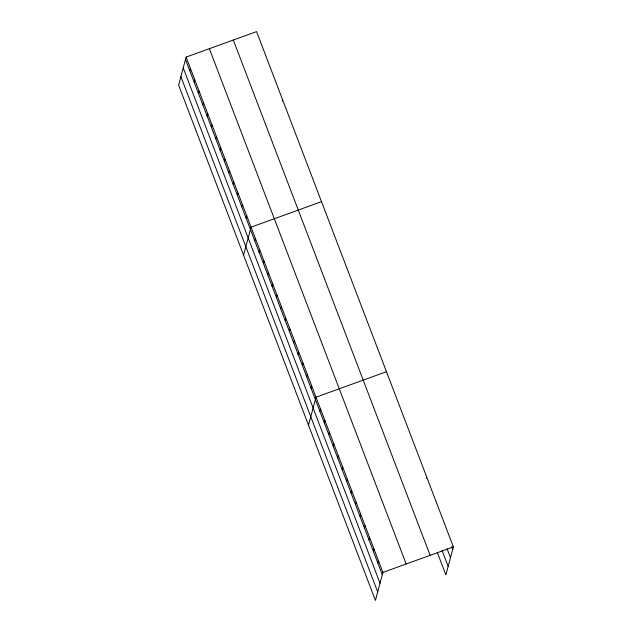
<?xml version="1.0" encoding="UTF-8"?>
<svg xmlns="http://www.w3.org/2000/svg" width="632" height="632" viewBox="0 0 632 632"><rect width="100%" height="100%" fill="white"/><g stroke="black" fill="none" stroke-linecap="round" stroke-linejoin="round"><path stroke-width="0.95" d="M186.116 57.101L178.619 85.091L375.432 600.4L382.929 572.418L186.116 57.101L256.568 31.6L453.381 546.909L445.884 574.899L437.304 552.431M189.821 70.776L190.445 68.438M194.15 82.113L194.775 79.782M198.48 93.449L199.104 91.119M202.809 104.786L203.433 102.455M207.138 116.122L207.762 113.792M211.467 127.459L212.091 125.128M215.796 138.795L216.428 136.465M220.126 150.132L220.758 147.801M224.455 161.468L225.087 159.138M228.792 172.805L229.416 170.474M233.121 184.141L233.745 181.811M237.45 195.478L238.074 193.147M241.78 206.822L242.404 204.484M246.109 218.159L246.733 215.82M282.133 101.175L282.551 99.619M243.565 255.138L251.062 227.157L321.522 201.655M254.767 240.832L255.391 238.493M259.096 252.168L259.72 249.83M263.425 263.505L264.05 261.166M267.755 274.841L268.379 272.503M272.084 286.178L272.716 283.839M276.413 297.514L277.045 295.176M280.75 308.851L281.374 306.512M285.079 320.187L285.704 317.849M289.409 331.524L290.033 329.185M293.738 342.86L294.362 340.522M298.067 354.197L298.691 351.866M302.396 365.533L303.02 363.203M306.725 376.87L307.35 374.539M311.055 388.206L311.679 385.875M308.511 425.194L316.008 397.212L386.468 371.703M319.847 411.227L320.471 408.888M324.311 422.903L324.935 420.572M328.766 434.587L329.391 432.248M333.23 446.263L333.854 443.933M337.693 457.947L338.317 455.609M342.149 469.623L342.773 467.293M346.613 481.308L347.237 478.969M351.076 492.984L351.7 490.653M355.532 504.668L356.164 502.329M359.995 516.344L360.619 514.014M364.459 528.028L365.083 525.698M368.914 539.712L369.546 537.374M373.378 551.388L374.002 549.058M377.841 563.072L378.465 560.734M426.197 478.385L426.616 476.828M382.929 572.418L453.381 546.909M451.73 546.546L452.757 549.248M447.061 548.726L450.49 557.708M441.973 550.259L448.151 566.43M233.319 40.014L430.131 555.331M209.366 48.688L406.178 563.997M185.492 59.44L382.305 574.749M183.225 67.901L380.03 583.217M180.886 76.622L377.699 591.939"/></g></svg>
